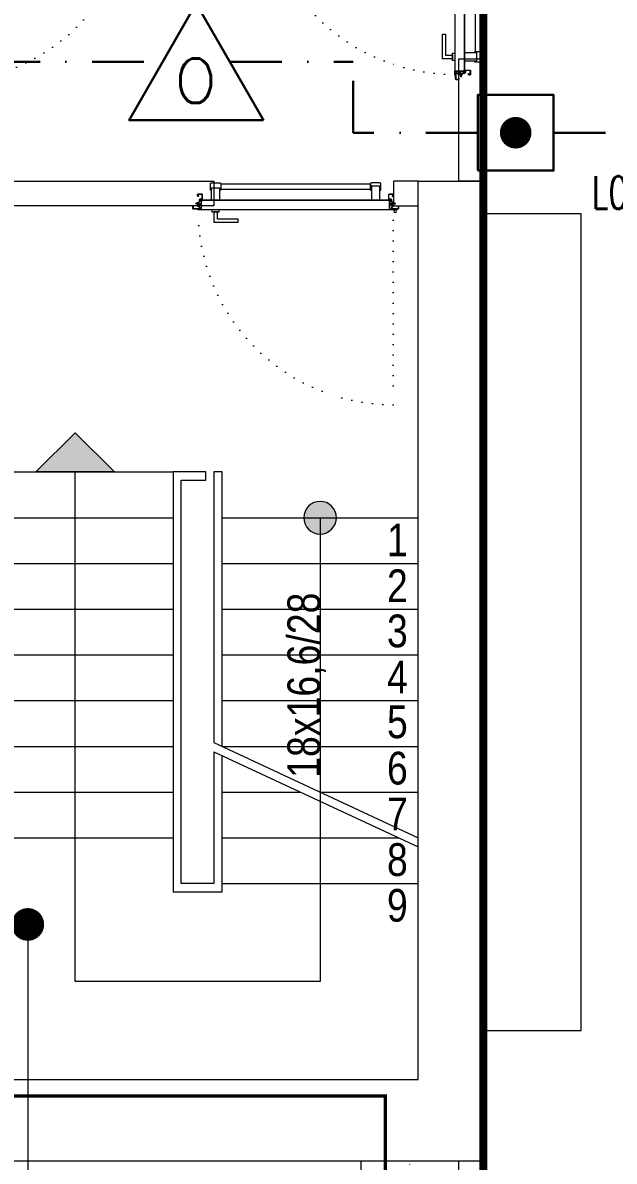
# Model space of a CAD drawing. Header units: metres. Extents: x -19121 to 152404, y -12107 to 29421.
# Drawn here: x 62538 to 62900, y 2400 to 3097 of the extents above; entities that cross this region are included whole.
import ezdxf
from ezdxf.enums import TextEntityAlignment as Align

# ---------------------------------------------------------------- set-up
doc = ezdxf.new("R2010")
doc.units = ezdxf.units.M
doc.header["$LTSCALE"] = 50
doc.header["$MEASUREMENT"] = 0
for name, pattern in [('DASHDOT', [25.4, 12.7, -6.35, 0, -6.35]), ('DOT2', [0.125, 0, -0.125]), ('HIDDEN', [0.375, 0.25, -0.125])]:
    doc.linetypes.add(name, pattern=pattern)
doc.layers.get('0').update_dxf_attribs({"color": 9, "lineweight": 9})
for name, color, linetype, lineweight in [('00', 9, 'Continuous', 9), ('01', 9, 'Continuous', 9), ('05', 9, 'Continuous', 9), ('06D', 9, 'Continuous', 9), ('10', 9, 'Continuous', 9), ('14', 9, 'Continuous', 9), ('19', 9, 'Continuous', 9), ('20', 9, 'DOT2', 9), ('21', 9, 'Continuous', 9), ('21_mahal200', 9, 'Continuous', 9), ('E-DEDEKTÖR NUMARALARI', 20, 'Continuous', 30), ('E-KABLO', 7, 'Continuous', 30), ('E-OPTİK DUMAN DEDEKTÖRÜ', 7, 'Continuous', 30), ('E-YANGIN İHBAR BUTONU', 7, 'Continuous', 30)]:
    doc.layers.add(name, color=color, linetype=linetype, lineweight=lineweight)
doc.styles.add('E-YAZI', font='txttw.shx', dxfattribs={"height": 200})
doc.styles.add('MuuM_TEXT-STANDART', font='ARIALN.TTF')
doc.dimstyles.new('MuuM_DIM200', dxfattribs={"dimscale": 20, "dimtxt": 2, "dimasz": 1, "dimexe": 1, "dimexo": 1, "dimgap": 1, "dimtad": 1, "dimdec": 1, "dimrnd": 0.5, "dimdsep": 46, "dimtxsty": 'MuuM_TEXT-STANDART', "dimblk": 'ARCHTICK', "dimcen": 0, "dimdle": 0.15, "dimclrd": 256, "dimclre": 256, "dimclrt": 256, "dimadec": 0, "dimazin": 0, "dimtfac": 5, "dimtdec": 1, "dimtix": 1, "dimtmove": 2, "dimatfit": 3, "dimldrblk": 'DOT', "dimfxl": 3, "dimfxlon": 1, "dimtolj": 1, "dimlwd": -1, "dimlwe": -1, "dimarcsym": 0})

# ---------------------------------------------------------------- blocks, each defined once
blk = doc.blocks.new('100_OPTİK DUMAN DEDEKTÖRÜ 085')
at = {"layer": 'E-OPTİK DUMAN DEDEKTÖRÜ', "color": 4}
blk.add_lwpolyline([(2.059, 0), (0, 3.566), (-2.059, 0)], close=True, dxfattribs=at)
at = {"layer": 'E-OPTİK DUMAN DEDEKTÖRÜ', "color": 3, "style": 'E-YAZI'}
blk.add_text('O', height=1.36, dxfattribs=at).set_placement((-0.022, 1.201), align=Align.MIDDLE)
blk = doc.blocks.new('100_YANGIN İHBAR BUTONU 085')
at = {"layer": 'E-YANGIN İHBAR BUTONU', "color": 4}
blk.add_lwpolyline([(-1.16, -1.16), (-1.16, 1.16), (1.16, 1.16), (1.16, -1.16)], close=True, dxfattribs=at)
at = {"layer": 'E-YANGIN İHBAR BUTONU', "color": 3, "const_width": 0.483}
blk.add_lwpolyline([(-0.242, 0, 1), (0.242, 0, 1)], format="xyb", close=True, dxfattribs=at)
blk = doc.blocks.new('1.bod.mimari.elk')
at = {"layer": '01'}
blk.add_lwpolyline([(6510, -5630), (6510, -5630), (6510, -5630), (6510, -6180), (6780, -6180), (6780, -5630), (6780, -5630), (6780, -5630), (6820, -5630), (6820, -6230), (6470, -6230), (6470, -5630), (6510, -5630)], dxfattribs=at)
blk = doc.blocks.new('p-işyeri')
at = {"color": 0, "const_width": 2}
blk.add_lwpolyline([(200, 0), (200, 700), (-200, 700), (-200, 0)], close=True, dxfattribs=at)
blk = doc.blocks.new('p-birim')
blk.add_lwpolyline([(0, 0), (1, 0), (1, 1), (0, 1)], close=True)
blk = doc.blocks.new('p-M01-M02_merdiven-1050')
at = {"layer": '19'}
h = blk.add_hatch(color=256, dxfattribs=at)
h.dxf.hatch_style = 1
edge = h.paths.add_edge_path()
edge.add_arc((210, -344), 10, 270, 630)
h = blk.add_hatch(color=256, dxfattribs=at)
h.dxf.hatch_style = 1
h.paths.add_polyline_path([(84, -372), (36, -372), (60, -396.04)])
at = {"layer": '19', "linetype": 'Continuous'}
for points in [[(210, -344), (210, -120), (210, -60), (60, -60), (60, -372)], [(145, -200.74), (145, -120), (125, -120), (125, -120), (125, -367), (140, -367), (140, -372), (120, -372), (120, -367), (120, -115), (120, -115), (150, -115), (150, -198.41)], [(150, -120), (270, -120)], [(145, -200.74), (270, -142.41)], [(0, -148), (120, -148)], [(145, -206.33), (270, -148)], [(150, -148), (258.02, -148)], [(0, -176), (120, -176)], [(150, -176), (198.02, -176)], [(210, -176), (270, -176)], [(0, -204), (120, -204)], [(150, -204), (270, -204)], [(0, -232), (120, -232)], [(150, -232), (270, -232)], [(0, -260), (120, -260)], [(150, -260), (270, -260)], [(0, -288), (120, -288)], [(150, -288), (270, -288)], [(0, -316), (120, -316)], [(150, -316), (270, -316)], [(0, -344), (120, -344)], [(150, -344), (270, -344)], [(0, -372), (120, -372)]]:
    blk.add_lwpolyline(points, dxfattribs=at)
at = {"layer": '19'}
for points in [[(145, -206.33), (270, -148)], [(150, -204), (150, -372), (150, -372), (145, -372), (145, -372), (145, -206.33)]]:
    blk.add_lwpolyline(points, dxfattribs=at)
blk.add_lwpolyline([(84, -372), (36, -372), (60, -396.04)], close=True, dxfattribs=at)
blk.add_circle((210, -344), 10, dxfattribs=at)
blk = doc.blocks.new('*U19')
at = {"ltscale": 15}
for p, q in [((-24.9, 0.9), (-25.7, 0)), ((-24.9, -0.9), (-25.7, 0)), ((-22.9, 1.5), (-24.9, 0.9)), ((-22.9, 1.5), (-22.9, -1.5)), ((-21.2, -2.7), (-18.1, 2.8)), ((-21, -2.7), (-17.9, 2.7)), ((-19.7, -2.7), (-16.6, 2.8)), ((-19.5, -2.7), (-16.4, 2.7)), ((-18.5, 1.5), (-18.3, 2)), ((-18.2, -2.7), (-15.1, 2.8)), ((-18, -2.7), (-14.9, 2.7)), ((-17, 1.5), (-16.8, 2)), ((-16.7, -2.7), (-13.6, 2.8)), ((-16.5, -2.7), (-13.4, 2.7)), ((-15.5, 1.5), (-15.3, 2)), ((-15.2, -2.7), (-12.1, 2.8)), ((-15, -2.7), (-11.9, 2.7)), ((-14, 1.5), (-13.8, 2)), ((-13.7, -2.7), (-10.6, 2.8)), ((-13.5, -2.7), (-10.4, 2.7)), ((-12.5, 1.5), (-12.3, 2)), ((-12.2, -2.7), (-9.1, 2.8)), ((-12, -2.7), (-8.9, 2.7)), ((-11, 1.5), (-10.8, 2)), ((-10.7, -2.7), (-7.6, 2.8)), ((-10.5, -2.7), (-7.4, 2.7)), ((-9.5, 1.5), (-9.3, 2)), ((-9.2, -2.7), (-6.1, 2.8)), ((-9, -2.7), (-5.9, 2.7)), ((-8, 1.5), (-7.8, 2)), ((-7.7, -2.7), (-4.6, 2.8)), ((-7.5, -2.7), (-4.4, 2.7)), ((-6.5, 1.5), (-6.3, 2)), ((-6.2, -2.7), (-3.1, 2.8)), ((-6, -2.7), (-2.9, 2.7)), ((-5, 1.5), (-4.8, 2)), ((-4.7, -2.7), (-1.6, 2.8)), ((-4.5, -2.7), (-1.4, 2.7)), ((-3.5, 1.5), (-3.3, 2)), ((-2, 1.5), (-1.8, 2)), ((-0.5, 4.2), (-1.5, 1.5)), ((0, 0.5), (-0.6, 0.5)), ((-24.9, -0.9), (-22.9, -1.5)), ((-8.6, -1.5), (-22.9, -1.5)), ((-21.2, -2.7), (-20.9, -1.5)), ((-20.3, -1.5), (-19.1, -1.5)), ((-19.7, -2.7), (-19.4, -1.5)), ((-18.8, -1.5), (-17.6, -1.5)), ((-18.2, -2.7), (-17.9, -1.5)), ((-17.3, -1.5), (-16.1, -1.5)), ((-16.7, -2.7), (-16.4, -1.5)), ((-15.8, -1.5), (-14.6, -1.5)), ((-15.2, -2.7), (-14.9, -1.5)), ((-14.3, -1.5), (-13.1, -1.5)), ((-13.7, -2.7), (-13.4, -1.5)), ((-12.8, -1.5), (-11.6, -1.5)), ((-12.2, -2.7), (-11.9, -1.5)), ((-11.3, -1.5), (-10.1, -1.5)), ((-10.7, -2.7), (-10.4, -1.5)), ((-9.8, -1.5), (-8.6, -1.5)), ((-9.2, -2.7), (-8.9, -1.5)), ((-8.3, -1.5), (-7.1, -1.5)), ((-7.7, -2.7), (-7.4, -1.5)), ((-6.8, -1.5), (-5.6, -1.5)), ((-6.2, -2.7), (-5.9, -1.5)), ((-5.3, -1.5), (-4.1, -1.5)), ((-4.7, -2.7), (-4.4, -1.5)), ((-3.8, -1.5), (-2.1, -1.5)), ((-0.5, -4.2), (-1.5, -1.5)), ((0, -0.5), (-0.6, -0.5))]:
    blk.add_line(p, q, dxfattribs=at)
for p, q in [((-6.9, 1.5), (-22.9, 1.5)), ((-17.4, 1.5), (-18.6, 1.5)), ((-15.9, 1.5), (-17.1, 1.5)), ((-14.4, 1.5), (-15.6, 1.5)), ((-12.9, 1.5), (-14.1, 1.5)), ((-11.4, 1.5), (-12.6, 1.5)), ((-9.9, 1.5), (-11.1, 1.5)), ((-8.4, 1.5), (-9.6, 1.5)), ((-6.9, 1.5), (-8.1, 1.5)), ((-5.4, 1.5), (-6.6, 1.5)), ((-3.9, 1.5), (-5.1, 1.5)), ((-2.4, 1.5), (-3.6, 1.5)), ((-1.5, 1.5), (-2.1, 1.5)), ((0, 0.5), (0, 4.1)), ((-1.5, -1.5), (-2.1, -1.5)), ((0, -0.5), (0, -4.1))]:
    blk.add_line(p, q)
for centre, radius, start, end in [((-26, 3.9), 3.92, 274.361, 322.10246), ((-26, -3.9), 3.92, 37.89754, 85.639), ((-18, 2.8), 0.0971, 330.32042, 150.32042), ((-16.5, 2.8), 0.0971, 330.32042, 150.32042), ((-15, 2.8), 0.0971, 330.32042, 150.32042), ((-13.5, 2.8), 0.0971, 330.32042, 150.32042), ((-12, 2.8), 0.0971, 330.32042, 150.32042), ((-10.5, 2.8), 0.0971, 330.32042, 150.32042), ((-9, 2.8), 0.0971, 330.32042, 150.32042), ((-7.5, 2.8), 0.0971, 330.32042, 150.32042), ((-6, 2.8), 0.0971, 330.32042, 150.32042), ((-4.5, 2.8), 0.0971, 330.32042, 150.32042), ((-3, 2.8), 0.0971, 330.32042, 150.32042), ((-1.5, 2.8), 0.0971, 330.32042, 150.32042), ((-0.6, 0), 0.486, 90, 270), ((-0.3, 4.1), 0.25, 0, 150.08641), ((-21.1, -2.7), 0.0971, 150.32042, 330.32042), ((-19.6, -2.7), 0.0971, 150.32042, 330.32042), ((-18.1, -2.7), 0.0971, 150.32042, 330.32042), ((-16.6, -2.7), 0.0971, 150.32042, 330.32042), ((-15.1, -2.7), 0.0971, 150.32042, 330.32042), ((-13.6, -2.7), 0.0971, 150.32042, 330.32042), ((-12.1, -2.7), 0.0971, 150.32042, 330.32042), ((-10.6, -2.7), 0.0971, 150.32042, 330.32042), ((-9.1, -2.7), 0.0971, 150.32042, 330.32042), ((-7.6, -2.7), 0.0971, 150.32042, 330.32042), ((-6.1, -2.7), 0.0971, 150.32042, 330.32042), ((-4.6, -2.7), 0.0971, 150.32042, 330.32042), ((-0.3, -4.1), 0.25, 209.91359, 0)]:
    blk.add_arc(centre, radius, start, end, dxfattribs=at)
blk = doc.blocks.new('conta')
at = {"ltscale": 10}
for p, q in [((-2649.88, 5344.46), (-2649.78, 5344.3)), ((-2649.87, 5345.53), (-2649.81, 5345.61)), ((-2649.78, 5344.3), (-2649.74, 5344.3)), ((-2649.72, 5345.4), (-2649.28, 5345.4)), ((-2649.25, 5345.41), (-2649.09, 5345.51)), ((-2648.97, 5344.05), (-2648.78, 5343.8)), ((-2648.87, 5344.09), (-2648.7, 5343.86)), ((-2648.83, 5344.87), (-2648.56, 5345.24)), ((-2648.77, 5345.12), (-2648.63, 5345.3)), ((-2648.71, 5343.79), (-2648.71, 5343.79)), ((-2648.56, 5345.31), (-2648.56, 5345.31))]:
    blk.add_line(p, q, dxfattribs=at)
for centre, radius, start, end in [((-2653.03, 5345), 3.19, 350.46739, 8.93723), ((-2649.87, 5344.47), 0.02, 170.46739, 213.74513), ((-2649.83, 5345.5), 0.05, 140.63452, 188.93723), ((-2649.74, 5345.58), 0.0696, 22.24275, 159.25804), ((-2650.94, 5345.01), 1.24, 340.33821, 16.77718), ((-2649.74, 5344.58), 0.03, 160.33821, 273.26661), ((-2649.72, 5345.37), 0.03, 90, 196.77718), ((-2649.56, 5341.55), 3.01, 80.43616, 93.26661), ((-2649.28, 5345.45), 0.05, 270, 303.00619), ((-2649.22, 5344.14), 0.231, 353.95711, 81.90038), ((-2649.08, 5345.49), 0.03, 4.79721, 123.00619), ((-2649.06, 5344.54), 0.03, 260.43616, 338.70659), ((-2650.22, 5344.99), 1.27, 338.70659, 23.04177), ((-2648.89, 5344.11), 0.1, 173.95711, 217.26527), ((-2649.01, 5345.57), 0.05, 18.79511, 42.1429), ((-2651.17, 5344.83), 2.33, 7.58966, 18.79511), ((-2658.2, 5345.19), 9.36, 353.68569, 357.8537), ((-2648.79, 5344.15), 0.1, 173.68569, 217.26527), ((-2648.81, 5345.15), 0.05, 187.58966, 322.73473), ((-2648.79, 5344.84), 0.05, 142.73473, 180.2669), ((-2648.74, 5343.83), 0.05, 217.26527, 307.26527), ((-2648.74, 5343.83), 0.05, 307.26527, 37.26527), ((-2648.59, 5345.27), 0.05, 52.73473, 142.73473), ((-2648.59, 5345.27), 0.05, 322.73473, 52.73473)]:
    blk.add_arc(centre, radius, start, end, dxfattribs=at)
for points, knots in [([(-2649.74, 5344.31), (-2649.74, 5344.34), (-2649.7, 5344.52), (-2649.59, 5344.33), (-2649.34, 5344.36), (-2649.23, 5344.37), (-2649.18, 5344.37)], [0, 0, 0, 0, 0.1008757, 0.3841126, 0.5436166, 0.6906785, 0.6906785, 0.6906785, 0.6906785]), ([(-2648.98, 5345.6), (-2649, 5345.63), (-2649.09, 5345.71), (-2649.23, 5345.44), (-2649.32, 5345.74), (-2649.39, 5345.46), (-2649.51, 5345.75), (-2649.59, 5345.5), (-2649.65, 5345.57), (-2649.68, 5345.61)], [0.0086373, 0.0086373, 0.0086373, 0.0086373, 0.1097304, 0.3133405, 0.4430081, 0.5658764, 0.7165186, 0.8527974, 0.9648495, 0.9648495, 0.9648495, 0.9648495])]:
    blk.add_open_spline(points, degree=3, knots=knots, dxfattribs=at)
blk = doc.blocks.new('p-yn_sackasa')
at = {"layer": '10', "linetype": 'Continuous'}
for p, q in [((2.69, 7.16), (0.26, 7.16)), ((2.69, 7.15), (0.26, 7.15)), ((2.69, 7.02), (0.26, 7.02)), ((0.26, 7.01), (2.69, 7.01)), ((-2.19, 0), (-2.19, -0.15)), ((0, 6.16), (0, 6.9)), ((0.01, 6.9), (0.01, 6.15)), ((0.14, 6.9), (0.14, 6.16)), ((0.15, 6.9), (0.15, 6.16)), ((0.26, 6.05), (0.76, 6.05)), ((0.75, 6.04), (0.26, 6.04)), ((0.26, 5.91), (0.75, 5.91)), ((0.76, 5.9), (0.26, 5.9)), ((0.67, -0.71), (0.67, 2.27)), ((0.69, -0.71), (0.69, 2.27)), ((0.75, 5.91), (0.75, 6.04)), ((0.76, 5.9), (0.76, 6.05)), ((0.81, -0.71), (0.81, 2.27)), ((0.83, -0.71), (0.83, 2.27)), ((0.92, 2.33), (0.95, 2.32)), ((0.93, 2.34), (0.95, 2.33)), ((1.01, 2.46), (0.99, 2.47)), ((0.99, 2.46), (1.01, 2.45)), ((1.11, 2.52), (1.11, 3.73)), ((1.12, 2.52), (1.12, 3.73)), ((1.25, 3.73), (1.25, 2.52)), ((1.26, 2.52), (1.26, 3.73)), ((1.37, 3.98), (2.49, 3.98)), ((2.49, 3.97), (1.37, 3.97)), ((1.37, 3.84), (2.49, 3.84)), ((2.49, 3.83), (1.37, 3.83)), ((2.6, 3.69), (2.5, 3.36)), ((2.51, 3.35), (2.61, 3.69)), ((2.73, 3.65), (2.63, 3.32)), ((2.74, 3.64), (2.64, 3.31)), ((2.8, 3.29), (2.8, 6.9)), ((2.81, 3.29), (2.81, 6.9)), ((2.94, 3.29), (2.94, 6.9)), ((2.95, 3.29), (2.95, 6.9)), ((-2.95, -0.25), (-2.95, -1.75)), ((-2.94, -1.75), (-2.94, -0.25)), ((-2.81, -0.25), (-2.81, -1.75)), ((-2.8, -0.25), (-2.8, -1.75)), ((-2.19, 0), (-2.7, 0)), ((-2.2, -0.01), (-2.7, -0.01)), ((-2.2, -0.14), (-2.7, -0.14)), ((-2.19, -0.15), (-2.7, -0.15)), ((1.01, -1.85), (-2.7, -1.85)), ((1.01, -1.86), (-2.7, -1.86)), ((-2.7, -1.99), (1.01, -1.99)), ((1.01, -2), (-2.7, -2)), ((-2.2, -0.14), (-2.2, -0.01)), ((0.92, -0.77), (0.95, -0.76)), ((0.93, -0.78), (0.95, -0.77)), ((0.99, -0.89), (1.01, -0.88)), ((1.01, -0.89), (0.99, -0.91)), ((1.11, -0.96), (1.11, -1.75)), ((1.12, -0.96), (1.12, -1.75)), ((1.25, -0.96), (1.25, -1.75)), ((1.26, -0.96), (1.26, -1.75))]:
    blk.add_line(p, q, dxfattribs=at)
for points in [[(0.15, 2.14), (0.67, 2.14), (0.67, -0.54), (0.15, -0.54)], [(0.15, 2.14), (0.41, 2.14), (0.41, -0.54), (0.15, -0.54)]]:
    blk.add_lwpolyline(points, close=True, dxfattribs=at)
for centre, radius, start, end in [((0.26, 6.9), 0.261, 90, 180), ((0.26, 6.9), 0.249, 90, 180), ((0.26, 6.9), 0.122, 90, 180), ((0.26, 6.9), 0.11, 90, 180), ((2.69, 6.9), 0.261, 0, 90), ((2.69, 6.9), 0.249, 0, 90), ((2.69, 6.9), 0.122, 0, 90), ((2.69, 6.9), 0.11, 0, 90), ((0.26, 6.16), 0.261, 180, 270), ((0.26, 6.16), 0.249, 181.34499, 271.35021), ((0.26, 6.16), 0.122, 180, 270), ((0.26, 6.16), 0.11, 180, 270), ((0.89, 2.27), 0.219, 63.21528, 180), ((0.89, 2.27), 0.206, 63.21689, 180), ((0.89, 2.27), 0.0801, 63.21502, 180), ((0.89, 2.27), 0.0674, 63.21445, 180), ((1.04, 2.52), 0.206, 243.2197, 0), ((1.04, 2.52), 0.219, 243.21479, 0), ((1.04, 2.52), 0.0801, 243.22028, 0), ((1.04, 2.52), 0.0674, 243.21287, 0), ((1.37, 3.73), 0.253, 90, 180), ((1.37, 3.73), 0.24, 90, 180), ((1.37, 3.73), 0.114, 90, 180), ((1.37, 3.73), 0.101, 90, 180), ((2.49, 3.72), 0.261, 342.86025, 90), ((2.49, 3.72), 0.249, 342.86129, 90), ((2.49, 3.72), 0.122, 342.86074, 90), ((2.49, 3.72), 0.11, 342.86215, 90), ((2.72, 3.29), 0.232, 162.8601, 0), ((2.72, 3.29), 0.219, 162.86127, 0), ((2.72, 3.29), 0.0927, 162.86053, 0), ((2.72, 3.29), 0.0801, 162.86241, 0), ((-2.7, -0.25), 0.253, 90, 180), ((-2.7, -1.75), 0.253, 180, 270), ((-2.7, -0.25), 0.24, 90, 180), ((-2.7, -1.75), 0.24, 180, 270), ((-2.7, -0.25), 0.114, 90, 180), ((-2.7, -1.75), 0.114, 180, 270), ((-2.7, -0.25), 0.101, 90, 180), ((-2.7, -1.75), 0.101, 180, 270), ((0.89, -0.71), 0.219, 180, 296.78496), ((0.89, -0.71), 0.206, 180, 296.78515), ((0.89, -0.71), 0.0801, 180, 296.78498), ((0.89, -0.71), 0.0674, 180, 180.52454), ((0.89, -0.71), 0.0674, 180, 296.78713), ((1.04, -0.96), 0.219, 0, 116.78545), ((1.04, -0.96), 0.206, 0, 116.78362), ((1.04, -0.96), 0.0801, 0, 116.78105), ((1.04, -0.96), 0.0674, 0, 116.78713), ((1.01, -1.75), 0.114, 270, 0), ((1.01, -1.75), 0.24, 270, 0), ((1.01, -1.75), 0.101, 270, 0), ((1.01, -1.75), 0.253, 270, 0)]:
    blk.add_arc(centre, radius, start, end, dxfattribs=at)
at = {"layer": '10', "xscale": 0.0842696629213483, "yscale": 0.0842696629213483, "zscale": 0.0842696629213483}
blk.add_blockref('*U19', (0.95, 1.35), dxfattribs=at)
at = {"layer": '14', "xscale": -0.7887640449438696, "yscale": 0.7887640449438696, "zscale": 0.7887640449438204, "rotation": 90}
blk.add_blockref('conta', (4217.78, -2086.42), dxfattribs=at)
blk = doc.blocks.new('*U372')
at = {"layer": '06D'}
for points in [[(8.5, 9.56), (7.87, 9.56), (7.87, 13.56, -0.414214), (8.25, 13.93), (13.75, 13.93, -0.414214), (14.12, 13.56), (14.12, 9.56), (13.5, 9.56)], [(111.5, 9.56), (112.12, 9.56), (112.12, 13.56, 0.414214), (111.75, 13.93), (106.25, 13.93, 0.414214), (105.87, 13.56), (105.87, 9.56), (106.5, 9.56)]]:
    blk.add_lwpolyline(points, format="xyb", dxfattribs=at)
for points in [[(8.5, 12.06), (13.5, 12.06), (13.5, 3.44), (8.5, 3.44)], [(14.12, 13.31), (105.87, 13.31), (105.87, 10.18), (14.12, 10.18)], [(111.5, 10.94), (106.5, 10.94), (106.5, 3.44), (111.5, 3.44)]]:
    blk.add_lwpolyline(points, close=True, dxfattribs=at)
for points in [[(110.12, -3.81), (110.12, -10.06), (95.12, -10.06), (95.12, -8.19), (107.87, -8.19), (107.87, -8.19), (107.87, -3.81), (110.12, -3.81)], [(111.2, -2.56), (111.2, -3.81), (106.8, -3.81), (106.8, -2.56), (111.2, -2.56)]]:
    blk.add_lwpolyline(points, dxfattribs=at)
at = {"layer": '10', "ltscale": 10}
for p, q in [((2, 1.51), (1, 1.51)), ((2, 1.31), (1, 1.31)), ((1, 0.91), (2, 0.26)), ((2, 0.26), (2, 1.76)), ((2, 1.76), (2.3, 1.76)), ((2, -0.17), (2, 0.26)), ((2.3, -2.19), (2.3, 3.34)), ((2.3, 1.76), (2.3, 0.26)), ((2.3, 0.26), (2.3, -0.17)), ((2.4, 3.44), (117.6, 3.44)), ((2.45, -2.29), (2.45, 3.24)), ((2.5, 3.29), (117.5, 3.29)), ((117.55, -2.29), (117.55, 3.24)), ((117.7, -2.19), (117.7, 3.34)), ((117.7, 1.76), (118, 1.76)), ((117.7, 1.33), (117.7, 1.76)), ((117.7, 1.76), (118, 1.76)), ((117.7, 1.33), (117.7, 1.76)), ((117.7, -0.17), (117.7, 1.33)), ((117.7, -0.17), (117.7, 1.33)), ((118, 1.76), (118, 1.33)), ((118, 1.76), (118, 1.33)), ((118, 1.33), (118, -0.17)), ((119, 0.68), (118, 1.33)), ((118, 1.33), (118, -0.17)), ((119, 0.68), (118, 1.33)), ((118, 0.28), (119, 0.28)), ((118, 0.28), (119, 0.28)), ((118, 0.08), (119, 0.08)), ((118, 0.08), (119, 0.08)), ((-1.6, -2.73), (-1.73, -2.62)), ((-1.6, -2.73), (-1.73, -2.62)), ((-1.22, -2.16), (-1.22, -2.29)), ((-1.22, -2.16), (-1.05, -2.16)), ((-1.22, -2.16), (-1.22, -2.29)), ((-1.22, -2.16), (-1.05, -2.16)), ((-1.05, -2), (-1.05, -2.43)), ((-1.05, -2), (-1.05, -2.43)), ((-0.84, -2), (-0.84, -2.43)), ((-0.84, -2), (-0.84, -2.43)), ((0.3, -2.46), (0.3, -2.34)), ((0.4, -2.24), (2.25, -2.24)), ((0.4, -2.56), (119.6, -2.56)), ((0.45, -2.41), (0.45, -2.39)), ((0.45, -2.39), (2.35, -2.39)), ((0.45, -2.41), (119.54, -2.41)), ((2.3, -0.17), (2, -0.17)), ((119.54, -2.39), (117.65, -2.39)), ((118, -0.17), (117.7, -0.17)), ((118, -0.17), (117.7, -0.17)), ((119.6, -2.24), (117.75, -2.24)), ((119.55, -2.41), (119.55, -2.39)), ((119.7, -2.46), (119.7, -2.34))]:
    blk.add_line(p, q, dxfattribs=at)
blk.add_circle((-0.95, -3.26), 0.843, dxfattribs=at)
blk.add_circle((-0.95, -3.26), 0.843, dxfattribs=at)
for centre, radius, start, end in [((2.4, 3.34), 0.1, 90, 180), ((2.5, 3.24), 0.05, 90, 180), ((117.56, 3.3), 0.141, 14.92708, 75.07292), ((-0.95, -3.26), 1.01, 105.71386, 140.5908), ((-0.95, -3.26), 1.01, 105.71386, 140.5908), ((-0.42, -2.26), 0.428, 142.37905, 203.64803), ((-0.42, -2.26), 0.428, 142.37905, 203.64803), ((-0.42, -2.26), 0.302, 119.96851, 254.44758), ((-0.42, -2.26), 0.302, 119.96851, 254.44758), ((0.4, -2.34), 0.1, 90, 180), ((0.4, -2.46), 0.1, 180, 270), ((0.45, -2.39), 0.005, 90, 180), ((0.45, -2.41), 0.005, 180, 270), ((2.25, -2.19), 0.05, 270, 0), ((2.35, -2.29), 0.1, 270, 0), ((117.65, -2.29), 0.1, 180, 270), ((117.75, -2.19), 0.05, 180, 270), ((119.54, -2.39), 0.005, 0, 90), ((119.54, -2.41), 0.005, 270, 360), ((119.6, -2.34), 0.1, 0, 90), ((119.6, -2.46), 0.1, 270, 0)]:
    blk.add_arc(centre, radius, start, end, dxfattribs=at)
at = {"layer": '20'}
blk.add_lwpolyline([(0.3, -2.4), (0.3, -121.8, 0.414214), (119.7, -2.4, -1)], format="xyb", dxfattribs=at)
blk.add_blockref('p-yn_sackasa', (0, 0))
at = {"xscale": -1}
blk.add_blockref('p-yn_sackasa', (120, 0), dxfattribs=at)
blk = doc.blocks.new('*U373')
at = {"layer": '06D'}
for points in [[(8.5, 9.56), (7.87, 9.56), (7.87, 13.56, -0.414214), (8.25, 13.93), (13.75, 13.93, -0.414214), (14.12, 13.56), (14.12, 9.56), (13.5, 9.56)], [(111.5, 9.56), (112.12, 9.56), (112.12, 13.56, 0.414214), (111.75, 13.93), (106.25, 13.93, 0.414214), (105.87, 13.56), (105.87, 9.56), (106.5, 9.56)]]:
    blk.add_lwpolyline(points, format="xyb", dxfattribs=at)
for points in [[(8.5, 10.94), (13.5, 10.94), (13.5, 3.44), (8.5, 3.44)], [(105.87, 13.31), (14.12, 13.31), (14.12, 10.18), (105.87, 10.18)], [(111.5, 12.06), (106.5, 12.06), (106.5, 3.44), (111.5, 3.44)]]:
    blk.add_lwpolyline(points, close=True, dxfattribs=at)
for points in [[(8.8, -2.56), (8.8, -3.81), (13.2, -3.81), (13.2, -2.56), (8.8, -2.56)], [(9.87, -3.81), (9.87, -10.06), (24.87, -10.06), (24.87, -8.19), (12.12, -8.19), (12.12, -8.19), (12.12, -3.81), (9.87, -3.81)]]:
    blk.add_lwpolyline(points, dxfattribs=at)
at = {"layer": '10', "ltscale": 10}
for p, q in [((1, 0.68), (2, 1.33)), ((1, 0.68), (2, 1.33)), ((2, 0.28), (1, 0.28)), ((2, 0.28), (1, 0.28)), ((2, 0.08), (1, 0.08)), ((2, 0.08), (1, 0.08)), ((2, 1.76), (2, 1.33)), ((2.3, 1.76), (2, 1.76)), ((2, 1.76), (2, 1.33)), ((2.3, 1.76), (2, 1.76)), ((2, 1.33), (2, -0.17)), ((2, 1.33), (2, -0.17)), ((2.3, -2.19), (2.3, 3.34)), ((2.3, 1.33), (2.3, 1.76)), ((2.3, 1.33), (2.3, 1.76)), ((2.3, -0.17), (2.3, 1.33)), ((2.3, -0.17), (2.3, 1.33)), ((117.6, 3.44), (2.4, 3.44)), ((2.45, -2.29), (2.45, 3.24)), ((117.5, 3.29), (2.5, 3.29)), ((117.55, -2.29), (117.55, 3.24)), ((117.7, -2.19), (117.7, 3.34)), ((117.7, 1.76), (117.7, 0.26)), ((118, 1.76), (117.7, 1.76)), ((117.7, 0.26), (117.7, -0.17)), ((118, 0.26), (118, 1.76)), ((118, 1.51), (119, 1.51)), ((118, 1.31), (119, 1.31)), ((119, 0.91), (118, 0.26)), ((118, -0.17), (118, 0.26)), ((0.3, -2.46), (0.3, -2.34)), ((0.4, -2.24), (2.25, -2.24)), ((119.6, -2.56), (0.4, -2.56)), ((0.45, -2.41), (0.45, -2.39)), ((0.45, -2.39), (2.35, -2.39)), ((119.54, -2.41), (0.45, -2.41)), ((2, -0.17), (2.3, -0.17)), ((2, -0.17), (2.3, -0.17)), ((119.54, -2.39), (117.65, -2.39)), ((117.7, -0.17), (118, -0.17)), ((119.6, -2.24), (117.75, -2.24)), ((119.55, -2.41), (119.55, -2.39)), ((119.7, -2.46), (119.7, -2.34)), ((120.84, -2), (120.84, -2.43)), ((120.84, -2), (120.84, -2.43)), ((121.05, -2), (121.05, -2.43)), ((121.05, -2), (121.05, -2.43)), ((121.22, -2.16), (121.05, -2.16)), ((121.22, -2.16), (121.05, -2.16)), ((121.22, -2.16), (121.22, -2.29)), ((121.22, -2.16), (121.22, -2.29)), ((121.6, -2.73), (121.73, -2.62)), ((121.6, -2.73), (121.73, -2.62))]:
    blk.add_line(p, q, dxfattribs=at)
blk.add_circle((120.95, -3.26), 0.843, dxfattribs=at)
blk.add_circle((120.95, -3.26), 0.843, dxfattribs=at)
for centre, radius, start, end in [((2.44, 3.3), 0.141, 104.92708, 165.07292), ((117.5, 3.24), 0.05, 0, 90), ((117.6, 3.34), 0.1, 0, 90), ((0.4, -2.34), 0.1, 90, 180), ((0.4, -2.46), 0.1, 180, 270), ((0.45, -2.39), 0.005, 90, 180), ((0.45, -2.41), 0.005, 180, 270), ((2.25, -2.19), 0.05, 270, 0), ((2.35, -2.29), 0.1, 270, 0), ((117.65, -2.29), 0.1, 180, 270), ((117.75, -2.19), 0.05, 180, 270), ((119.54, -2.39), 0.005, 0, 90), ((119.54, -2.41), 0.005, 270, 360), ((119.6, -2.34), 0.1, 0, 90), ((119.6, -2.46), 0.1, 270, 0), ((120.42, -2.26), 0.302, 285.55242, 60.03149), ((120.42, -2.26), 0.302, 285.55242, 60.03149), ((120.42, -2.26), 0.428, 336.35197, 37.62095), ((120.42, -2.26), 0.428, 336.35197, 37.62095), ((120.95, -3.26), 1.01, 39.4092, 74.28614), ((120.95, -3.26), 1.01, 39.4092, 74.28614)]:
    blk.add_arc(centre, radius, start, end, dxfattribs=at)
at = {"layer": '20'}
blk.add_lwpolyline([(119.7, -2.4), (119.7, -121.8, -0.414214), (0.3, -2.4, 1)], format="xyb", dxfattribs=at)
blk.add_blockref('p-yn_sackasa', (0, 0))
at = {"xscale": -1}
blk.add_blockref('p-yn_sackasa', (120, 0), dxfattribs=at)
blk = doc.blocks.new('_ArchTick')
at = {"color": 0, "linetype": 'ByBlock', "const_width": 0.15}
blk.add_lwpolyline([(-0.5, -0.5), (0.5, 0.5)], dxfattribs=at)
blk = doc.blocks.new('_Dot')
at = {"color": 0, "linetype": 'ByBlock', "lineweight": -2}
blk.add_line((-0.5, 0), (-1, 0), dxfattribs=at)
at = {"color": 0, "linetype": 'ByBlock', "const_width": 0.5}
blk.add_lwpolyline([(-0.25, 0, 1), (0.25, 0, 1)], format="xyb", close=True, dxfattribs=at)
blk = doc.blocks.new('1.bod.mimari1.elk')
at = {"layer": '00'}
for points in [[(6805, -5630), (6805, -5555), (6820, -5555), (6820, -5630), (6805, -5630), (6805, -5630)], [(6510, -5630), (6655, -5630), (6655, -5645), (6510, -5645)], [(6780, -5630), (6765, -5630), (6765, -5645), (6780, -5645)]]:
    blk.add_lwpolyline(points, dxfattribs=at)
at = {"layer": '20', "ltscale": 2, "const_width": 5}
blk.add_lwpolyline([(6820, -6550), (6060, -6550), (6060, -4550), (6820, -4550)], close=True, dxfattribs=at)
at = {"layer": '20'}
blk.add_lwpolyline([(6585, -6410), (6775, -6410), (6775, -6230), (6585, -6230)], close=True, dxfattribs=at)
at = {"xscale": -1, "rotation": 180}
blk.add_blockref('p-M01-M02_merdiven-1050', (6510, -6180), dxfattribs=at)
at = {"layer": '05', "xscale": 60.00000000000003, "yscale": 500}
blk.add_blockref('p-birim', (6820, -6150), dxfattribs=at)
at = {"layer": '05', "xscale": 60, "yscale": 720, "rotation": 180}
blk.add_blockref('p-birim', (6805, -6230), dxfattribs=at)
at = {"layer": '06D', "color": 89, "linetype": 'HIDDEN', "true_color": 0x2e4d23, "rotation": 90}
blk.add_blockref('p-işyeri', (6760, -6390), dxfattribs=at)
at = {"layer": '10', "xscale": -1}
for name, p, rotation in [('*U373', (6805, -5564.85), 270), ('*U372', (6485, -5450), 90)]:
    blk.add_blockref(name, p, dxfattribs=dict(at, rotation=rotation))
blk.add_blockref('*U372', (6765, -5645), dxfattribs=at)
at = {"layer": '21', "style": 'MuuM_TEXT-STANDART'}
for s, p in [('1', (6773.71, -5859.65)), ('2', (6773.71, -5887.65)), ('3', (6773.71, -5915.31)), ('4', (6773.71, -5943.57)), ('5', (6773.71, -5970.97)), ('6', (6773.71, -5999.31)), ('7', (6773.71, -6027.31)), ('8', (6773.71, -6055.31)), ('9', (6773.71, -6083.31))]:
    blk.add_text(s, height=20, dxfattribs=at).set_placement(p, align=Align.RIGHT)
blk.add_text('18x16,6/28', height=20, rotation=90, dxfattribs=at).set_placement((6720, -5881.86), align=Align.RIGHT)
at = {"layer": '21_mahal200'}
blk.add_leader([(6541.01, -6085.03), (6541.01, -6290.28)], dimstyle='MuuM_DIM200', override={"dimasz": 1, "dimfxl": 10}, dxfattribs=at)

msp = doc.modelspace()

# ---------------------------------------------------------------- linework, layer by layer
at = {"layer": 'E-KABLO', "color": 6, "linetype": 'DASHDOT', "ltscale": 0.05}
for p, q in [((62453.13, 3073.15), (62623.62, 3073.15)), ((62664.79, 3073.15), (62740.29, 3073.15)), ((62740.29, 3029.7), (62740.29, 3073.15)), ((62816.59, 3029.7), (62740.29, 3029.7)), ((62862.99, 3029.7), (62955.18, 3029.7))]:
    msp.add_line(p, q, dxfattribs=at)

# ---------------------------------------------------------------- block references
at = {"layer": '06D'}
for name in ['1.bod.mimari.elk', '1.bod.mimari1.elk']:
    msp.add_blockref(name, (56000, 8630), dxfattribs=at)
at = {"layer": 'E-OPTİK DUMAN DEDEKTÖRÜ', "xscale": 20, "yscale": 20, "zscale": 20}
msp.add_blockref('100_OPTİK DUMAN DEDEKTÖRÜ 085', (62644.2, 3037.49), dxfattribs=at)
at = {"layer": 'E-YANGIN İHBAR BUTONU', "xscale": 20, "yscale": 20, "zscale": 20}
msp.add_blockref('100_YANGIN İHBAR BUTONU 085', (62839.79, 3029.7), dxfattribs=at)

# ---------------------------------------------------------------- texts
at = {"layer": 'E-DEDEKTÖR NUMARALARI', "style": 'E-YAZI', "width": 0.7}
msp.add_text('L09-Z14-D65', height=20, dxfattribs=at).set_placement((62886.45, 2983.01))

doc.saveas('drawing.dxf')
